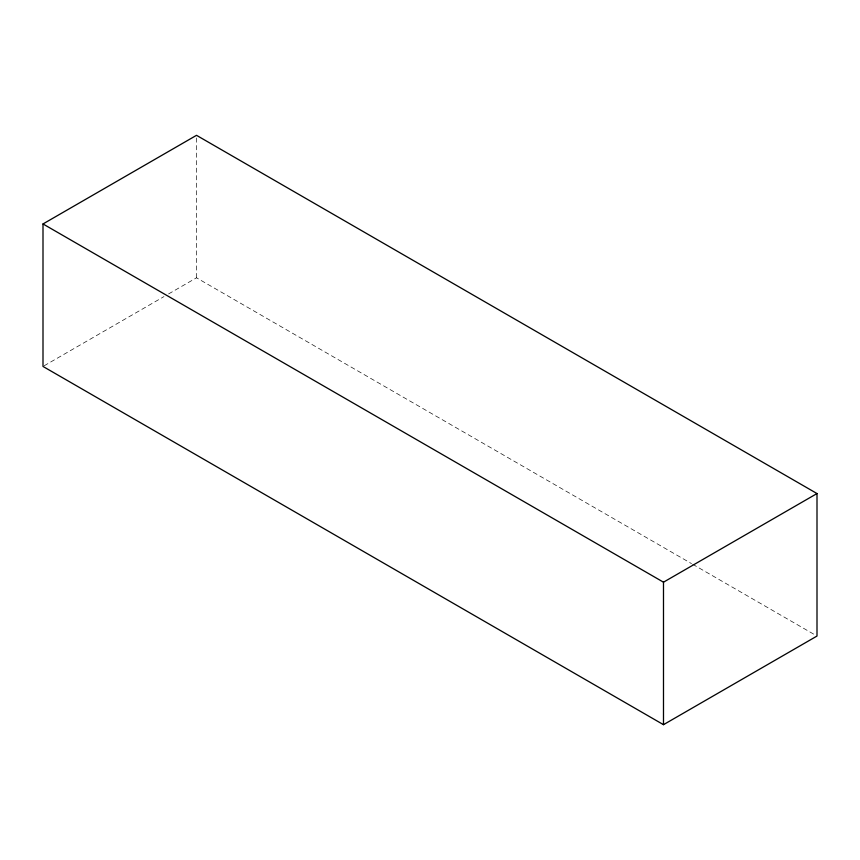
<?xml version="1.0" encoding="UTF-8"?>
<svg xmlns="http://www.w3.org/2000/svg" width="860" height="860" viewBox="0 0 860 860"><rect width="100%" height="100%" fill="white"/><g stroke="black" fill="none" stroke-linecap="round" stroke-linejoin="round"><path stroke-width="0.64" stroke-dasharray="4.3 3.22" d="M44.161 365.779L163.948 296.614M168.603 293.927L196.51 277.812L691.505 563.601M692.665 564.267L814.678 634.712M196.51 137.987L196.51 277.812"/><path stroke-width="1.29" d="M43 223.955L196.51 135.321L817 493.554L817 636.045L663.49 724.679L43 366.446L43 223.955L663.49 582.188L817 493.554M663.49 582.188L663.49 724.679"/></g></svg>
